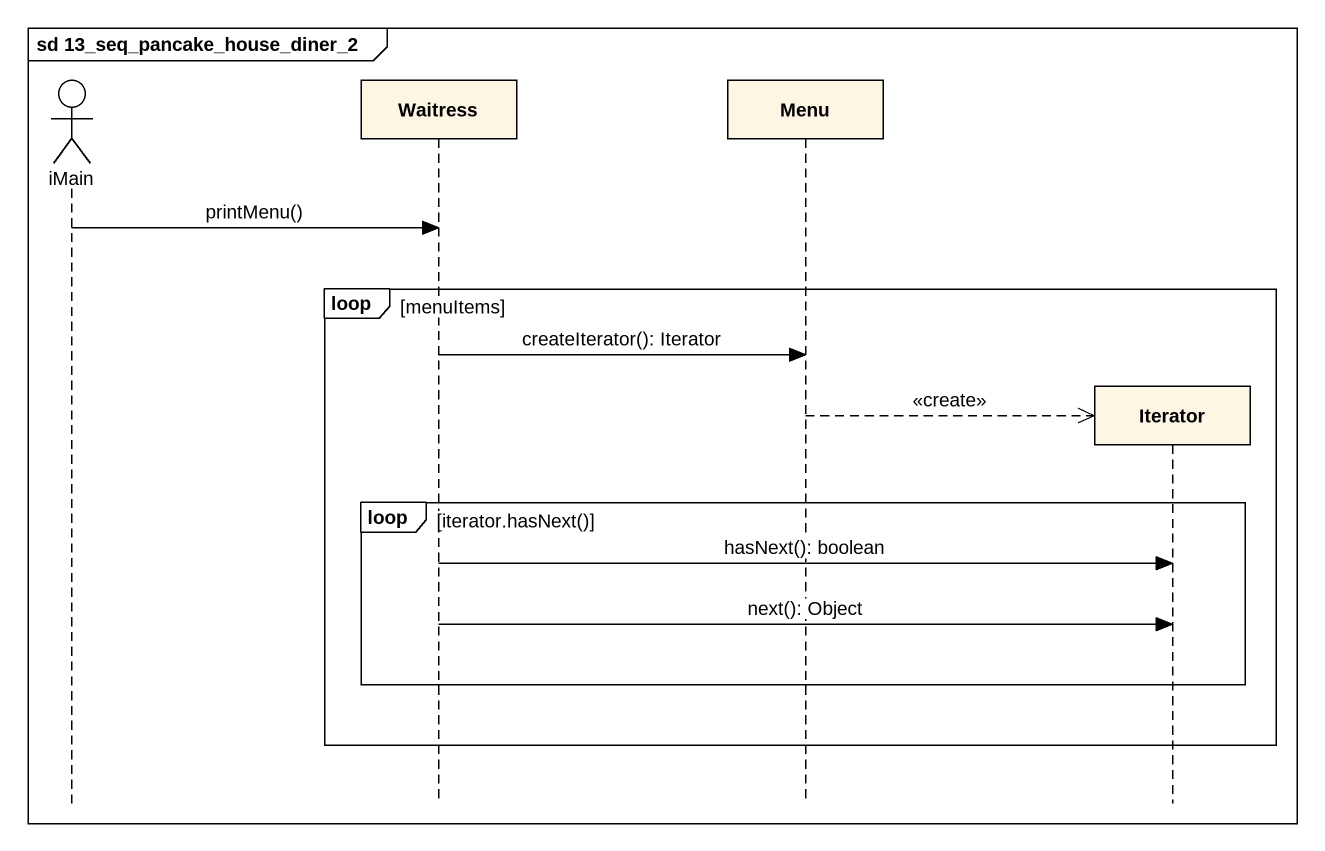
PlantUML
@startuml
mainframe sd 13_seq_pancake_house_diner_2
hide footbox
actor iMain
participant Waitress
participant Menu
participant Iterator

iMain -> Waitress : printMenu()
loop menuItems
  Waitress -> Menu : createIterator(): Iterator
  Menu -->> Iterator ** : <<create>>
  loop iterator.hasNext()
    Waitress -> Iterator : hasNext(): boolean
    Waitress -> Iterator : next(): Object
  end
end
@enduml
